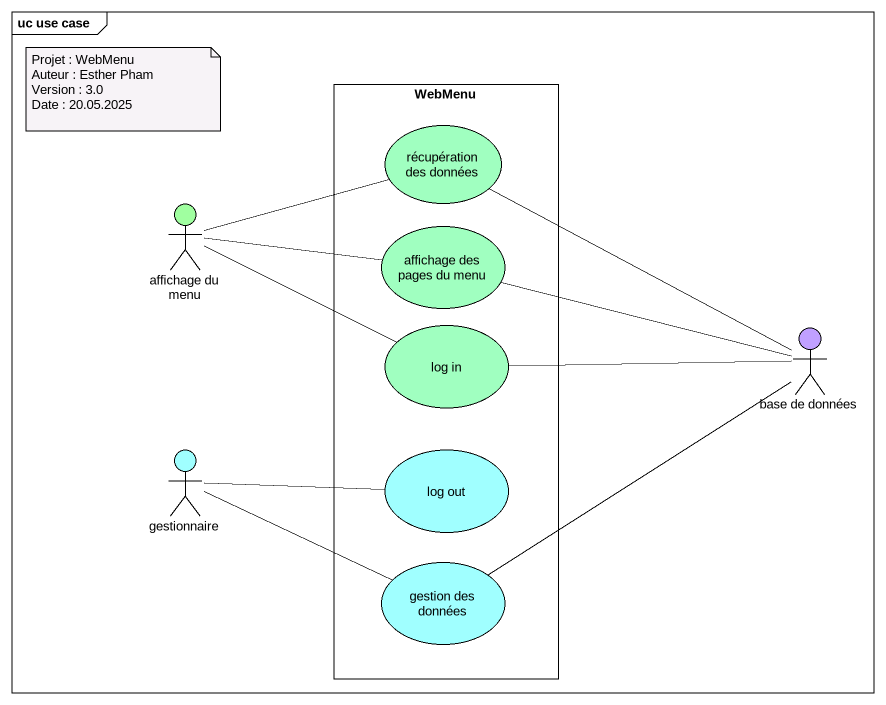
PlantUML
@startuml
mainframe uc use case
rectangle WebMenu {
  usecase "récupération des données" as récupération_des_données #A0FFC0
  usecase "affichage des pages du menu" as affichage_des_pages_du_menu #A0FFC0
  usecase "log in" as log_in #A0FFC0
  usecase "log out" as log_out #A0FFFF
  usecase "gestion des données" as gestion_des_données #A0FFFF
}
actor "affichage du menu" as affichage_du_menu #A0FFA0
actor "base de données" as base_de_données #C0A0FF
actor gestionnaire #A0FFFF
récupération_des_données -left- affichage_du_menu
affichage_du_menu -right- log_in
affichage_des_pages_du_menu -left- affichage_du_menu
affichage_des_pages_du_menu -right- base_de_données
log_in -right- base_de_données
base_de_données -left- récupération_des_données
gestionnaire -right- log_out
gestionnaire -right- gestion_des_données
gestion_des_données -up- base_de_données
note as N1
  Projet : WebMenu
  Auteur : Esther Pham
  Version : 3.0
  Date : 20.05.2025
end note
@enduml
